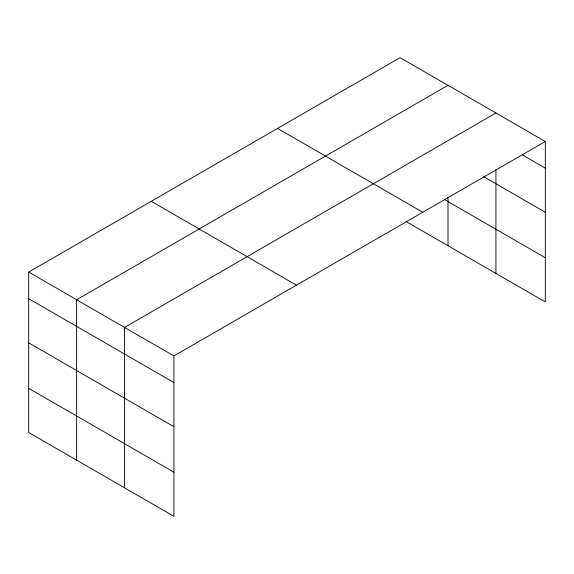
<?xml version="1.0" encoding="UTF-8"?>
<svg xmlns="http://www.w3.org/2000/svg" width="574" height="574" viewBox="0 0 574 574"><rect width="100%" height="100%" fill="white"/><g stroke="black" fill="none" stroke-linecap="round" stroke-linejoin="round"><path stroke-width="0.86" d="M545.3 141.505L400.085 57.665L28.7 272.076L28.7 432.495L173.915 516.335L173.915 355.916L545.3 141.505L545.3 301.924L406.27 221.65M495.929 169.646L495.929 273.418M448.007 85.332L76.622 299.75L76.622 460.161M495.929 112.999L124.544 327.417L124.544 487.828M522.153 154.765L545.3 168.132M483.559 176.634L545.3 212.28M444.14 199.365L545.3 257.769M277.529 128.418L422.744 212.258M151.256 201.323L296.471 285.163M28.7 272.076L173.915 355.916M28.7 298.702L173.915 382.542M28.7 342.857L173.915 426.697M28.7 388.347L173.915 472.187M448.007 197.14L448.007 245.751"/></g></svg>
